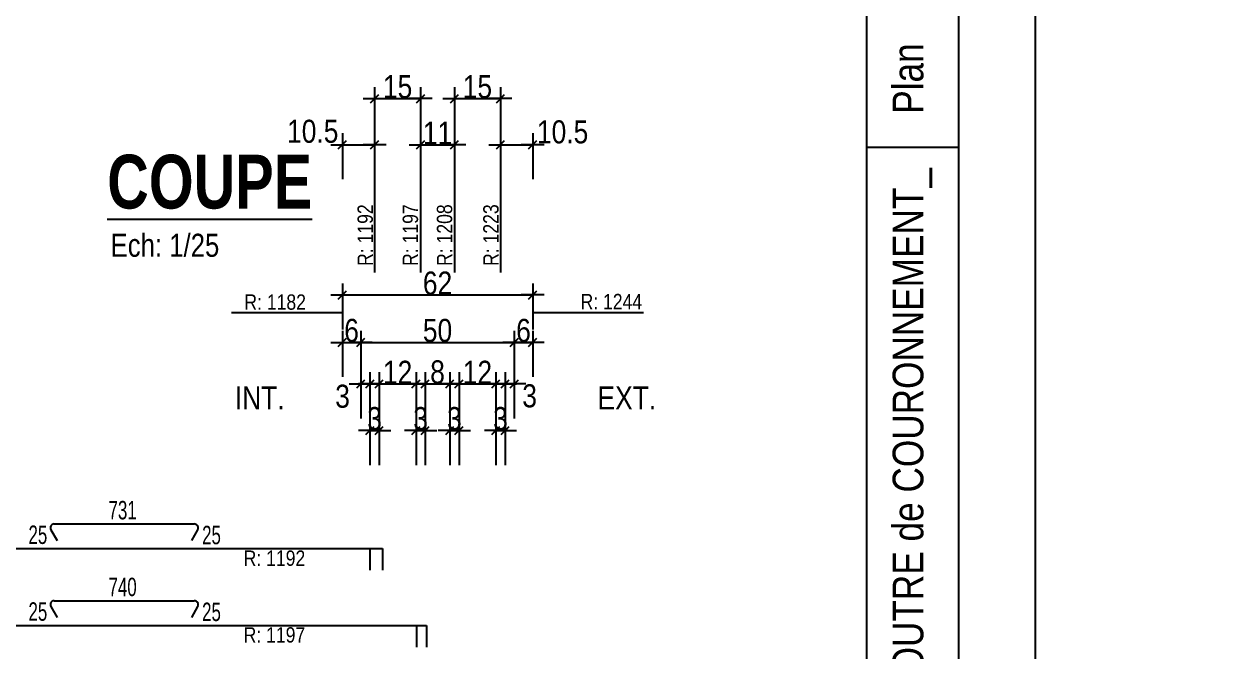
# Model space of a CAD drawing. Header units: centimetres. Extents: x 20328 to 51171, y -21855 to -16644.
# Drawn here: x 31165 to 31953, y -17772 to -17364 of the extents above; entities that cross this region are included whole.
import ezdxf
from ezdxf.enums import TextEntityAlignment as Align

# ---------------------------------------------------------------- set-up
doc = ezdxf.new("R2010")
doc.units = ezdxf.units.CM
doc.header["$LTSCALE"] = 25.4
doc.header["$PDMODE"] = 1
doc.header["$PDSIZE"] = -2
doc.linetypes.add('CACHEX2', pattern=[19.05, 12.7, -6.35])
for name, color, linetype in [('01_cote_gen', 4, 'Continuous'), ('01_fenetres', 171, 'Continuous'), ('01_linteaux', 2, 'Continuous'), ('01_murs_sup', 2, 'CACHEX2'), ('01_texte', 230, 'Continuous'), ('AA_COTES', 2, 'Continuous')]:
    doc.layers.add(name, color=color, linetype=linetype)
doc.styles.add('impact', font='impact.ttf')
doc.styles.add('MATTE_TXT', font='arial.ttf')
doc.styles.add('STYLE2', font='ARIALN.TTF')
doc.dimstyles.new('JB25', dxfattribs={"dimscale": 0.1, "dimtxt": 150, "dimasz": 15, "dimexe": 0.1, "dimexo": 0.1, "dimgap": 0.09, "dimtad": 1, "dimdec": 1, "dimlfac": 0.5, "dimdsep": 46, "dimtxsty": 'STYLE2', "dimblk1": 'BOND_G', "dimblk2": 'BOND_D', "dimsah": 1, "dimcen": 1.5, "dimdle": 0.01, "dimse1": 1, "dimse2": 1, "dimclrd": 4, "dimclre": 2, "dimclrt": 6, "dimazin": 2, "dimtfac": 2.333333, "dimtdec": 1, "dimtix": 1, "dimtmove": 2, "dimatfit": 3, "dimldrblk": 'BOND_G', "dimfxl": 1, "dimtolj": 1, "dimtzin": 0, "dimarcsym": 0})

# ---------------------------------------------------------------- blocks, each defined once
blk = doc.blocks.new('BOND_G')
at = {"layer": 'AA_COTES', "color": 0}
for p, q in [((0, -5), (0, 15)), ((5, 0), (-5, 0)), ((1.77, 1.77), (-1.77, -1.77))]:
    blk.add_line(p, q, dxfattribs=at)
blk = doc.blocks.new('BOND_D')
at = {"layer": 'AA_COTES', "color": 0}
for p, q in [((5, 0), (-5, 0)), ((-1.77, -1.77), (1.77, 1.77)), ((0, 5), (0, -15))]:
    blk.add_line(p, q, dxfattribs=at)
blk = doc.blocks.new('*D66')
at = {"layer": '01_cote_gen', "color": 4, "lineweight": -2, "ltscale": 3, "transparency": 16777216}
blk.add_line((31373.58, -17540.49), (31494.58, -17540.49), dxfattribs=at)
at = {"layer": 'Defpoints', "color": 0, "ltscale": 3, "transparency": 16777216}
for p in [(31496.08, -17540.49), (31372.08, -17552.91), (31496.08, -17552.91)]:
    blk.add_point(p, dxfattribs=at)
at = {"layer": '01_cote_gen', "color": 4, "lineweight": -2, "ltscale": 3, "transparency": 16777216, "xscale": 1.5, "yscale": 1.5, "zscale": 1.5, "rotation": 180}
blk.add_blockref('BOND_G', (31372.08, -17540.49), dxfattribs=at)
at = {"layer": '01_cote_gen', "color": 4, "lineweight": -2, "ltscale": 3, "transparency": 16777216, "xscale": 1.5, "yscale": 1.5, "zscale": 1.5}
blk.add_blockref('BOND_D', (31496.08, -17540.49), dxfattribs=at)
at = {"layer": '01_cote_gen', "color": 6, "ltscale": 3, "transparency": 16777216, "insert": (31434.08, -17532.83), "char_height": 15, "attachment_point": 5, "style": 'STYLE2'}
blk.add_mtext('\\A1;62', dxfattribs=at)
blk = doc.blocks.new('*D67')
at = {"layer": '01_cote_gen', "color": 4, "lineweight": -2, "ltscale": 3, "transparency": 16777216}
blk.add_line((31385.58, -17571.32), (31482.58, -17571.32), dxfattribs=at)
at = {"layer": 'Defpoints', "color": 0, "ltscale": 3, "transparency": 16777216}
for p in [(31484.08, -17571.32), (31384.08, -17619.2), (31484.08, -17619.2)]:
    blk.add_point(p, dxfattribs=at)
at = {"layer": '01_cote_gen', "color": 4, "lineweight": -2, "ltscale": 3, "transparency": 16777216, "xscale": 1.5, "yscale": 1.5, "zscale": 1.5, "rotation": 180}
blk.add_blockref('BOND_G', (31384.08, -17571.32), dxfattribs=at)
at = {"layer": '01_cote_gen', "color": 4, "lineweight": -2, "ltscale": 3, "transparency": 16777216, "xscale": 1.5, "yscale": 1.5, "zscale": 1.5}
blk.add_blockref('BOND_D', (31484.08, -17571.32), dxfattribs=at)
at = {"layer": '01_cote_gen', "color": 6, "ltscale": 3, "transparency": 16777216, "insert": (31434.08, -17563.66), "char_height": 15, "attachment_point": 5, "style": 'STYLE2'}
blk.add_mtext('\\A1;50', dxfattribs=at)
blk = doc.blocks.new('*D68')
at = {"layer": '01_cote_gen', "color": 4, "lineweight": -2, "ltscale": 3, "transparency": 16777216}
blk.add_line((31385.58, -17598.33), (31388.58, -17598.33), dxfattribs=at)
at = {"layer": 'Defpoints', "color": 0, "ltscale": 3, "transparency": 16777216}
for p in [(31390.08, -17598.33), (31390.08, -17625.86), (31384.08, -17640.96)]:
    blk.add_point(p, dxfattribs=at)
at = {"layer": '01_cote_gen', "color": 4, "lineweight": -2, "ltscale": 3, "transparency": 16777216, "xscale": 1.5, "yscale": 1.5, "zscale": 1.5, "rotation": 180}
blk.add_blockref('BOND_G', (31384.08, -17598.33), dxfattribs=at)
at = {"layer": '01_cote_gen', "color": 4, "lineweight": -2, "ltscale": 3, "transparency": 16777216, "xscale": 1.5, "yscale": 1.5, "zscale": 1.5}
blk.add_blockref('BOND_D', (31390.08, -17598.33), dxfattribs=at)
at = {"layer": '01_cote_gen', "color": 6, "ltscale": 3, "transparency": 16777216, "insert": (31372.21, -17606.47), "char_height": 15, "attachment_point": 5, "style": 'STYLE2'}
blk.add_mtext('\\A1;3', dxfattribs=at)
blk = doc.blocks.new('*D69')
at = {"layer": '01_cote_gen', "color": 4, "lineweight": -2, "ltscale": 3, "transparency": 16777216}
for p, q in [((31388.58, -17628.7), (31387.08, -17628.7)), ((31396.08, -17628.7), (31390.08, -17628.7)), ((31397.58, -17628.7), (31399.08, -17628.7))]:
    blk.add_line(p, q, dxfattribs=at)
at = {"layer": 'Defpoints', "color": 0, "ltscale": 3, "transparency": 16777216}
for p in [(31390.08, -17625.86), (31396.08, -17625.86), (31390.08, -17628.7)]:
    blk.add_point(p, dxfattribs=at)
at = {"layer": '01_cote_gen', "color": 4, "lineweight": -2, "ltscale": 3, "transparency": 16777216, "xscale": 1.5, "yscale": 1.5, "zscale": 1.5}
blk.add_blockref('BOND_D', (31390.08, -17628.7), dxfattribs=at)
at = {"layer": '01_cote_gen', "color": 4, "lineweight": -2, "ltscale": 3, "transparency": 16777216, "xscale": 1.5, "yscale": 1.5, "zscale": 1.5, "rotation": 180}
blk.add_blockref('BOND_G', (31396.08, -17628.7), dxfattribs=at)
at = {"layer": '01_cote_gen', "color": 6, "ltscale": 3, "transparency": 16777216, "insert": (31393.08, -17621.03), "char_height": 15, "attachment_point": 5, "style": 'STYLE2'}
blk.add_mtext('\\A1;3', dxfattribs=at)
blk = doc.blocks.new('*D70')
at = {"layer": '01_cote_gen', "color": 4, "lineweight": -2, "ltscale": 3, "transparency": 16777216}
blk.add_line((31397.58, -17598.33), (31418.58, -17598.33), dxfattribs=at)
at = {"layer": 'Defpoints', "color": 0, "ltscale": 3, "transparency": 16777216}
for p in [(31420.08, -17598.33), (31396.08, -17625.86), (31420.08, -17625.86)]:
    blk.add_point(p, dxfattribs=at)
at = {"layer": '01_cote_gen', "color": 4, "lineweight": -2, "ltscale": 3, "transparency": 16777216, "xscale": 1.5, "yscale": 1.5, "zscale": 1.5, "rotation": 180}
blk.add_blockref('BOND_G', (31396.08, -17598.33), dxfattribs=at)
at = {"layer": '01_cote_gen', "color": 4, "lineweight": -2, "ltscale": 3, "transparency": 16777216, "xscale": 1.5, "yscale": 1.5, "zscale": 1.5}
blk.add_blockref('BOND_D', (31420.08, -17598.33), dxfattribs=at)
at = {"layer": '01_cote_gen', "color": 6, "ltscale": 3, "transparency": 16777216, "insert": (31408.08, -17590.79), "char_height": 15, "attachment_point": 5, "style": 'STYLE2'}
blk.add_mtext('\\A1;12', dxfattribs=at)
blk = doc.blocks.new('*D71')
at = {"layer": '01_cote_gen', "color": 4, "lineweight": -2, "ltscale": 3, "transparency": 16777216}
for p, q in [((31418.58, -17628.7), (31417.08, -17628.7)), ((31426.08, -17628.7), (31420.08, -17628.7)), ((31427.58, -17628.7), (31429.08, -17628.7))]:
    blk.add_line(p, q, dxfattribs=at)
at = {"layer": 'Defpoints', "color": 0, "ltscale": 3, "transparency": 16777216}
for p in [(31420.08, -17625.86), (31426.08, -17625.86), (31420.08, -17628.7)]:
    blk.add_point(p, dxfattribs=at)
at = {"layer": '01_cote_gen', "color": 4, "lineweight": -2, "ltscale": 3, "transparency": 16777216, "xscale": 1.5, "yscale": 1.5, "zscale": 1.5}
blk.add_blockref('BOND_D', (31420.08, -17628.7), dxfattribs=at)
at = {"layer": '01_cote_gen', "color": 4, "lineweight": -2, "ltscale": 3, "transparency": 16777216, "xscale": 1.5, "yscale": 1.5, "zscale": 1.5, "rotation": 180}
blk.add_blockref('BOND_G', (31426.08, -17628.7), dxfattribs=at)
at = {"layer": '01_cote_gen', "color": 6, "ltscale": 3, "transparency": 16777216, "insert": (31423.08, -17621.03), "char_height": 15, "attachment_point": 5, "style": 'STYLE2'}
blk.add_mtext('\\A1;3', dxfattribs=at)
blk = doc.blocks.new('*D72')
at = {"layer": '01_cote_gen', "color": 4, "lineweight": -2, "ltscale": 3, "transparency": 16777216}
for p, q in [((31440.58, -17628.7), (31439.08, -17628.7)), ((31448.08, -17628.7), (31442.08, -17628.7)), ((31449.58, -17628.7), (31451.08, -17628.7))]:
    blk.add_line(p, q, dxfattribs=at)
at = {"layer": 'Defpoints', "color": 0, "ltscale": 3, "transparency": 16777216}
for p in [(31442.08, -17625.86), (31448.08, -17625.86), (31442.08, -17628.7)]:
    blk.add_point(p, dxfattribs=at)
at = {"layer": '01_cote_gen', "color": 4, "lineweight": -2, "ltscale": 3, "transparency": 16777216, "xscale": 1.5, "yscale": 1.5, "zscale": 1.5}
blk.add_blockref('BOND_D', (31442.08, -17628.7), dxfattribs=at)
at = {"layer": '01_cote_gen', "color": 4, "lineweight": -2, "ltscale": 3, "transparency": 16777216, "xscale": 1.5, "yscale": 1.5, "zscale": 1.5, "rotation": 180}
blk.add_blockref('BOND_G', (31448.08, -17628.7), dxfattribs=at)
at = {"layer": '01_cote_gen', "color": 6, "ltscale": 3, "transparency": 16777216, "insert": (31445.08, -17621.03), "char_height": 15, "attachment_point": 5, "style": 'STYLE2'}
blk.add_mtext('\\A1;3', dxfattribs=at)
blk = doc.blocks.new('*D73')
at = {"layer": '01_cote_gen', "color": 4, "lineweight": -2, "ltscale": 3, "transparency": 16777216}
for p, q in [((31470.58, -17628.7), (31469.08, -17628.7)), ((31478.08, -17628.7), (31472.08, -17628.7)), ((31479.58, -17628.7), (31481.08, -17628.7))]:
    blk.add_line(p, q, dxfattribs=at)
at = {"layer": 'Defpoints', "color": 0, "ltscale": 3, "transparency": 16777216}
for p in [(31472.08, -17625.86), (31478.08, -17625.86), (31472.08, -17628.7)]:
    blk.add_point(p, dxfattribs=at)
at = {"layer": '01_cote_gen', "color": 4, "lineweight": -2, "ltscale": 3, "transparency": 16777216, "xscale": 1.5, "yscale": 1.5, "zscale": 1.5}
blk.add_blockref('BOND_D', (31472.08, -17628.7), dxfattribs=at)
at = {"layer": '01_cote_gen', "color": 4, "lineweight": -2, "ltscale": 3, "transparency": 16777216, "xscale": 1.5, "yscale": 1.5, "zscale": 1.5, "rotation": 180}
blk.add_blockref('BOND_G', (31478.08, -17628.7), dxfattribs=at)
at = {"layer": '01_cote_gen', "color": 6, "ltscale": 3, "transparency": 16777216, "insert": (31475.08, -17621.03), "char_height": 15, "attachment_point": 5, "style": 'STYLE2'}
blk.add_mtext('\\A1;3', dxfattribs=at)
blk = doc.blocks.new('*D74')
at = {"layer": '01_cote_gen', "color": 4, "lineweight": -2, "ltscale": 3, "transparency": 16777216}
blk.add_line((31427.58, -17598.33), (31440.58, -17598.33), dxfattribs=at)
at = {"layer": 'Defpoints', "color": 0, "ltscale": 3, "transparency": 16777216}
for p in [(31442.08, -17598.33), (31426.08, -17634.44), (31442.08, -17634.44)]:
    blk.add_point(p, dxfattribs=at)
at = {"layer": '01_cote_gen', "color": 4, "lineweight": -2, "ltscale": 3, "transparency": 16777216, "xscale": 1.5, "yscale": 1.5, "zscale": 1.5, "rotation": 180}
blk.add_blockref('BOND_G', (31426.08, -17598.33), dxfattribs=at)
at = {"layer": '01_cote_gen', "color": 4, "lineweight": -2, "ltscale": 3, "transparency": 16777216, "xscale": 1.5, "yscale": 1.5, "zscale": 1.5}
blk.add_blockref('BOND_D', (31442.08, -17598.33), dxfattribs=at)
at = {"layer": '01_cote_gen', "color": 6, "ltscale": 3, "transparency": 16777216, "insert": (31434.08, -17590.66), "char_height": 15, "attachment_point": 5, "style": 'STYLE2'}
blk.add_mtext('\\A1;8', dxfattribs=at)
blk = doc.blocks.new('*D75')
at = {"layer": '01_cote_gen', "color": 4, "lineweight": -2, "ltscale": 3, "transparency": 16777216}
blk.add_line((31449.58, -17598.33), (31470.58, -17598.33), dxfattribs=at)
at = {"layer": 'Defpoints', "color": 0, "ltscale": 3, "transparency": 16777216}
for p in [(31472.08, -17598.33), (31448.08, -17633.61), (31472.08, -17633.61)]:
    blk.add_point(p, dxfattribs=at)
at = {"layer": '01_cote_gen', "color": 4, "lineweight": -2, "ltscale": 3, "transparency": 16777216, "xscale": 1.5, "yscale": 1.5, "zscale": 1.5, "rotation": 180}
blk.add_blockref('BOND_G', (31448.08, -17598.33), dxfattribs=at)
at = {"layer": '01_cote_gen', "color": 4, "lineweight": -2, "ltscale": 3, "transparency": 16777216, "xscale": 1.5, "yscale": 1.5, "zscale": 1.5}
blk.add_blockref('BOND_D', (31472.08, -17598.33), dxfattribs=at)
at = {"layer": '01_cote_gen', "color": 6, "ltscale": 3, "transparency": 16777216, "insert": (31460.08, -17590.79), "char_height": 15, "attachment_point": 5, "style": 'STYLE2'}
blk.add_mtext('\\A1;12', dxfattribs=at)
blk = doc.blocks.new('*D76')
at = {"layer": '01_cote_gen', "color": 4, "lineweight": -2, "ltscale": 3, "transparency": 16777216}
blk.add_line((31479.58, -17598.33), (31482.58, -17598.33), dxfattribs=at)
at = {"layer": 'Defpoints', "color": 0, "ltscale": 3, "transparency": 16777216}
for p in [(31484.08, -17593.82), (31484.08, -17598.33), (31478.08, -17636.2)]:
    blk.add_point(p, dxfattribs=at)
at = {"layer": '01_cote_gen', "color": 4, "lineweight": -2, "ltscale": 3, "transparency": 16777216, "xscale": 1.5, "yscale": 1.5, "zscale": 1.5, "rotation": 180}
blk.add_blockref('BOND_G', (31478.08, -17598.33), dxfattribs=at)
at = {"layer": '01_cote_gen', "color": 4, "lineweight": -2, "ltscale": 3, "transparency": 16777216, "xscale": 1.5, "yscale": 1.5, "zscale": 1.5}
blk.add_blockref('BOND_D', (31484.08, -17598.33), dxfattribs=at)
at = {"layer": '01_cote_gen', "color": 6, "ltscale": 3, "transparency": 16777216, "insert": (31494.06, -17606.22), "char_height": 15, "attachment_point": 5, "style": 'STYLE2'}
blk.add_mtext('\\A1;3', dxfattribs=at)
blk = doc.blocks.new('*D77')
at = {"layer": '01_cote_gen', "color": 4, "lineweight": -2, "ltscale": 3, "transparency": 16777216}
blk.add_line((31485.58, -17571.32), (31494.58, -17571.32), dxfattribs=at)
at = {"layer": 'Defpoints', "color": 0, "ltscale": 3, "transparency": 16777216}
for p in [(31496.08, -17562.99), (31496.08, -17571.32), (31484.08, -17578.82)]:
    blk.add_point(p, dxfattribs=at)
at = {"layer": '01_cote_gen', "color": 4, "lineweight": -2, "ltscale": 3, "transparency": 16777216, "xscale": 1.5, "yscale": 1.5, "zscale": 1.5, "rotation": 180}
blk.add_blockref('BOND_G', (31484.08, -17571.32), dxfattribs=at)
at = {"layer": '01_cote_gen', "color": 4, "lineweight": -2, "ltscale": 3, "transparency": 16777216, "xscale": 1.5, "yscale": 1.5, "zscale": 1.5}
blk.add_blockref('BOND_D', (31496.08, -17571.32), dxfattribs=at)
at = {"layer": '01_cote_gen', "color": 6, "ltscale": 3, "transparency": 16777216, "insert": (31490.08, -17563.66), "char_height": 15, "attachment_point": 5, "style": 'STYLE2'}
blk.add_mtext('\\A1;6', dxfattribs=at)
blk = doc.blocks.new('*D78')
at = {"layer": '01_cote_gen', "color": 4, "lineweight": -2, "ltscale": 3, "transparency": 16777216}
blk.add_line((31373.58, -17571.32), (31382.58, -17571.32), dxfattribs=at)
at = {"layer": 'Defpoints', "color": 0, "ltscale": 3, "transparency": 16777216}
for p in [(31372.08, -17562.99), (31384.08, -17571.32), (31384.08, -17578.82)]:
    blk.add_point(p, dxfattribs=at)
at = {"layer": '01_cote_gen', "color": 4, "lineweight": -2, "ltscale": 3, "transparency": 16777216, "xscale": 1.5, "yscale": 1.5, "zscale": 1.5, "rotation": 180}
blk.add_blockref('BOND_G', (31372.08, -17571.32), dxfattribs=at)
at = {"layer": '01_cote_gen', "color": 4, "lineweight": -2, "ltscale": 3, "transparency": 16777216, "xscale": 1.5, "yscale": 1.5, "zscale": 1.5}
blk.add_blockref('BOND_D', (31384.08, -17571.32), dxfattribs=at)
at = {"layer": '01_cote_gen', "color": 6, "ltscale": 3, "transparency": 16777216, "insert": (31378.08, -17563.66), "char_height": 15, "attachment_point": 5, "style": 'STYLE2'}
blk.add_mtext('\\A1;6', dxfattribs=at)
blk = doc.blocks.new('*D82')
at = {"layer": '01_cote_gen', "color": 4, "lineweight": -2, "ltscale": 3, "transparency": 16777216}
blk.add_line((31373.58, -17442.65), (31391.58, -17442.65), dxfattribs=at)
at = {"layer": 'Defpoints', "color": 0, "ltscale": 3, "transparency": 16777216}
for p in [(31393.08, -17442.65), (31393.08, -17463.17), (31372.08, -17532.99)]:
    blk.add_point(p, dxfattribs=at)
at = {"layer": '01_cote_gen', "color": 4, "lineweight": -2, "ltscale": 3, "transparency": 16777216, "xscale": 1.5, "yscale": 1.5, "zscale": 1.5, "rotation": 180}
blk.add_blockref('BOND_G', (31372.08, -17442.65), dxfattribs=at)
at = {"layer": '01_cote_gen', "color": 4, "lineweight": -2, "ltscale": 3, "transparency": 16777216, "xscale": 1.5, "yscale": 1.5, "zscale": 1.5}
blk.add_blockref('BOND_D', (31393.08, -17442.65), dxfattribs=at)
at = {"layer": '01_cote_gen', "color": 6, "ltscale": 3, "transparency": 16777216, "insert": (31352.8, -17434.01), "char_height": 15, "attachment_point": 5, "style": 'STYLE2'}
blk.add_mtext('\\A1;10.5', dxfattribs=at)
blk = doc.blocks.new('*D79')
at = {"layer": '01_cote_gen', "color": 4, "lineweight": -2, "ltscale": 3, "transparency": 16777216}
blk.add_line((31394.58, -17412.65), (31421.58, -17412.65), dxfattribs=at)
at = {"layer": 'Defpoints', "color": 0, "ltscale": 3, "transparency": 16777216}
for p in [(31423.08, -17412.65), (31393.08, -17472.68), (31423.08, -17472.68)]:
    blk.add_point(p, dxfattribs=at)
at = {"layer": '01_cote_gen', "color": 4, "lineweight": -2, "ltscale": 3, "transparency": 16777216, "xscale": 1.5, "yscale": 1.5, "zscale": 1.5, "rotation": 180}
blk.add_blockref('BOND_G', (31393.08, -17412.65), dxfattribs=at)
at = {"layer": '01_cote_gen', "color": 4, "lineweight": -2, "ltscale": 3, "transparency": 16777216, "xscale": 1.5, "yscale": 1.5, "zscale": 1.5}
blk.add_blockref('BOND_D', (31423.08, -17412.65), dxfattribs=at)
at = {"layer": '01_cote_gen', "color": 6, "ltscale": 3, "transparency": 16777216, "insert": (31408.08, -17404.99), "char_height": 15, "attachment_point": 5, "style": 'STYLE2'}
blk.add_mtext('\\A1;15', dxfattribs=at)
blk = doc.blocks.new('*D83')
at = {"layer": '01_cote_gen', "color": 4, "lineweight": -2, "ltscale": 3, "transparency": 16777216}
blk.add_line((31424.58, -17442.65), (31443.58, -17442.65), dxfattribs=at)
at = {"layer": 'Defpoints', "color": 0, "ltscale": 3, "transparency": 16777216}
for p in [(31445.08, -17442.65), (31423.08, -17463.17), (31445.08, -17463.17)]:
    blk.add_point(p, dxfattribs=at)
at = {"layer": '01_cote_gen', "color": 4, "lineweight": -2, "ltscale": 3, "transparency": 16777216, "xscale": 1.5, "yscale": 1.5, "zscale": 1.5, "rotation": 180}
blk.add_blockref('BOND_G', (31423.08, -17442.65), dxfattribs=at)
at = {"layer": '01_cote_gen', "color": 4, "lineweight": -2, "ltscale": 3, "transparency": 16777216, "xscale": 1.5, "yscale": 1.5, "zscale": 1.5}
blk.add_blockref('BOND_D', (31445.08, -17442.65), dxfattribs=at)
at = {"layer": '01_cote_gen', "color": 6, "ltscale": 3, "transparency": 16777216, "insert": (31434.08, -17435.11), "char_height": 15, "attachment_point": 5, "style": 'STYLE2'}
blk.add_mtext('\\A1;11', dxfattribs=at)
blk = doc.blocks.new('*D80')
at = {"layer": '01_cote_gen', "color": 4, "lineweight": -2, "ltscale": 3, "transparency": 16777216}
blk.add_line((31446.58, -17412.65), (31473.58, -17412.65), dxfattribs=at)
at = {"layer": 'Defpoints', "color": 0, "ltscale": 3, "transparency": 16777216}
for p in [(31475.08, -17412.65), (31445.08, -17465.76), (31475.08, -17472.68)]:
    blk.add_point(p, dxfattribs=at)
at = {"layer": '01_cote_gen', "color": 4, "lineweight": -2, "ltscale": 3, "transparency": 16777216, "xscale": 1.5, "yscale": 1.5, "zscale": 1.5, "rotation": 180}
blk.add_blockref('BOND_G', (31445.08, -17412.65), dxfattribs=at)
at = {"layer": '01_cote_gen', "color": 4, "lineweight": -2, "ltscale": 3, "transparency": 16777216, "xscale": 1.5, "yscale": 1.5, "zscale": 1.5}
blk.add_blockref('BOND_D', (31475.08, -17412.65), dxfattribs=at)
at = {"layer": '01_cote_gen', "color": 6, "ltscale": 3, "transparency": 16777216, "insert": (31460.08, -17404.99), "char_height": 15, "attachment_point": 5, "style": 'STYLE2'}
blk.add_mtext('\\A1;15', dxfattribs=at)
blk = doc.blocks.new('*D81')
at = {"layer": '01_cote_gen', "color": 4, "lineweight": -2, "ltscale": 3, "transparency": 16777216}
blk.add_line((31476.58, -17442.65), (31494.58, -17442.65), dxfattribs=at)
at = {"layer": 'Defpoints', "color": 0, "ltscale": 3, "transparency": 16777216}
for p in [(31475.08, -17425.64), (31496.08, -17442.65), (31496.08, -17532.99)]:
    blk.add_point(p, dxfattribs=at)
at = {"layer": '01_cote_gen', "color": 4, "lineweight": -2, "ltscale": 3, "transparency": 16777216, "xscale": 1.5, "yscale": 1.5, "zscale": 1.5, "rotation": 180}
blk.add_blockref('BOND_G', (31475.08, -17442.65), dxfattribs=at)
at = {"layer": '01_cote_gen', "color": 4, "lineweight": -2, "ltscale": 3, "transparency": 16777216, "xscale": 1.5, "yscale": 1.5, "zscale": 1.5}
blk.add_blockref('BOND_D', (31496.08, -17442.65), dxfattribs=at)
at = {"layer": '01_cote_gen', "color": 6, "ltscale": 3, "transparency": 16777216, "insert": (31515.56, -17434.4), "char_height": 15, "attachment_point": 5, "style": 'STYLE2'}
blk.add_mtext('\\A1;10.5', dxfattribs=at)

msp = doc.modelspace()

# ---------------------------------------------------------------- hatches: boundary and pattern name
at = {"layer": '01_murs_sup', "ltscale": 3}
h = msp.add_hatch(dxfattribs=at)
h.set_pattern_fill('DASH', color=256, scale=5, angle=90.48278)
h.set_pattern_definition([(90.48278, (14459.826, 23248.998), (-16.008199, 15.740674), [15.875, -15.875])])
h.paths.add_polyline_path([(30311.98, -17572.43, 0.002531), (30287.41, -17571.6), (30266.28, -17593.09, -0.002575), (30291.04, -17593.72)])
h.paths.add_polyline_path([(30340.27, -17543.65, -0.006516), (30404.2, -17547.68, -0.046273), (30411.44, -17538.8), (30386.54, -17514.32, 0.004068), (30346.11, -17511.91), (30287.41, -17571.6, -0.002531), (30311.98, -17572.43)])
h.paths.add_polyline_path([(30346.11, -17511.91, 0.002955), (30316.71, -17510.57), (30257.36, -17570.93, -0.003096), (30287.41, -17571.6)])
h.paths.add_polyline_path([(30461.72, -17520.57, 0.007576), (30386.54, -17514.32), (30411.44, -17538.8, -0.226746)])
h.paths.add_polyline_path([(30482.57, -17554.9), (30499.12, -17538.07, 0.414214), (30411.44, -17538.8), (30421.89, -17549.09, -0.006201)])
h.paths.add_polyline_path([(30524.91, -17527.61, 0.001402), (30511.06, -17525.92), (30499.12, -17538.07, -0.099823), (30512.85, -17558.37, -0.000832), (30520.97, -17559.36)])
h.paths.add_polyline_path([(27972.26, -18516.25), (27993.08, -18536.73), (28007.9, -18521.65), (27987.08, -18501.17)], flags=9)
h.paths.add_polyline_path([(28954.99, -17942.06), (28975.82, -17962.53), (28990.64, -17947.46), (28969.82, -17926.98)], flags=9)
h.paths.add_polyline_path([(29518.41, -20956.75), (29597.44, -21034.47), (29629.66, -21001.7), (29550.63, -20923.99)], flags=9)
h.paths.add_polyline_path([(27580.21, -17779.35), (27623.76, -17822.17), (27678.55, -17766.45), (27635, -17723.63)], flags=9)
h.paths.add_polyline_path([(27789.22, -17567.54), (27831.95, -17609.55), (27884.54, -17556.08), (27841.81, -17514.06)], flags=9)
h.paths.add_polyline_path([(28644.33, -16697.37), (28685.61, -16737.96), (28738.19, -16684.48), (28696.91, -16643.89)], flags=9)
h.paths.add_polyline_path([(29630.47, -17879.95), (29712.51, -17897.48), (29734.46, -17794.8), (29652.41, -17777.26)], flags=9)
h.paths.add_polyline_path([(31595.94, -18192.72), (31677.99, -18210.25), (31699.93, -18107.57), (31617.88, -18090.04)], flags=9)
h.paths.add_polyline_path([(31279.48, -17991.92), (31337.27, -18048.74), (31410.89, -17973.87), (31353.1, -17917.05)], flags=9)
h.paths.add_polyline_path([(31834.83, -18589.34), (31910.47, -18663.71), (31951.83, -18621.64), (31876.2, -18547.27)], flags=9)
h.paths.add_polyline_path([(32487.17, -18530.13), (32643.46, -18683.8), (32675.7, -18651.01), (32519.41, -18497.34)], flags=9)
h.paths.add_polyline_path([(31810.93, -18429.95), (32052.06, -18667.05), (32084.13, -18634.44), (31843, -18397.34)], flags=9)
h.paths.add_polyline_path([(32212.7, -18892.34), (32368.99, -19046.02), (32401.23, -19013.23), (32244.94, -18859.56)], flags=9)
h.paths.add_polyline_path([(31777.24, -18464.16), (31933.53, -18617.83), (31965.77, -18585.05), (31809.48, -18431.37)], flags=9)
h.paths.add_polyline_path([(32270.29, -19017.52), (32345.93, -19091.89), (32387.29, -19049.83), (32311.66, -18975.46)], flags=9)
h.paths.add_polyline_path([(32246.4, -18858.14), (32487.52, -19095.23), (32519.59, -19062.62), (32278.46, -18825.53)], flags=9)
h.paths.add_polyline_path([(28192.6, -18655.44), (28280, -18741.38), (28309.65, -18711.22), (28222.25, -18625.28)], flags=9)
h.paths.add_polyline_path([(28111.55, -18681.74), (28248.69, -18816.59), (28280.91, -18783.82), (28143.77, -18648.97)], flags=9)
h.paths.add_polyline_path([(28501.76, -18928.34), (28636.4, -18927.14), (28635.97, -18879.71), (28501.34, -18880.92)], flags=9)
h.paths.add_polyline_path([(27502.65, -19897.39), (27497.45, -20031.94), (27544.84, -20033.76), (27550.04, -19899.22)], flags=9)
h.paths.add_polyline_path([(28420.71, -21271), (28555.03, -21280.28), (28558.3, -21232.97), (28423.97, -21223.69)], flags=9)
h.paths.add_polyline_path([(29574.93, -19249.71), (29675.55, -19147.38), (29642.76, -19115.14), (29542.14, -19217.47)], flags=9)
h.paths.add_polyline_path([(29557.49, -19198.56), (29635.21, -19119.53), (29602.44, -19087.31), (29524.73, -19166.35)], flags=9)
h.paths.add_polyline_path([(27639.42, -19180.97), (27741.74, -19281.58), (27773.96, -19248.81), (27671.64, -19148.2)], flags=9)
h.paths.add_polyline_path([(27690.54, -19163.55), (27769.58, -19241.26), (27801.8, -19208.5), (27722.76, -19130.78)], flags=9)
h.paths.add_polyline_path([(30303.64, -18550.86), (30416.32, -18661.65), (30445.97, -18631.49), (30333.29, -18520.7)], flags=9)
h.paths.add_polyline_path([(30339.94, -18482.15), (30477.09, -18617.01), (30509.33, -18584.22), (30372.18, -18449.36)], flags=9)
h.paths.add_polyline_path([(30407.51, -18445.23), (30514.82, -18550.75), (30544.48, -18520.59), (30437.16, -18415.07)], flags=9)
h.paths.add_polyline_path([(30796.52, -18154.79), (30785.92, -18318.91), (30831.78, -18321.87), (30842.38, -18157.75)], flags=9)
h.paths.add_polyline_path([(31214.96, -18262.32), (31148.21, -18412.62), (31190.21, -18431.27), (31256.96, -18280.97)], flags=9)
h.paths.add_polyline_path([(30791.27, -19409.37), (30810.66, -19428.43), (30825.48, -19413.35), (30806.1, -19394.29)], flags=9)
h.paths.add_polyline_path([(30716.35, -19496.98), (30737.17, -19517.45), (30751.99, -19502.37), (30731.17, -19481.9)], flags=9)
h.paths.add_polyline_path([(30679.82, -19609.72), (30701.12, -19630.66), (30715.94, -19615.59), (30694.64, -19594.64)], flags=9)
h.paths.add_polyline_path([(30780.27, -19698.68), (30801.57, -19719.62), (30816.4, -19704.55), (30795.1, -19683.6)], flags=9)
h.paths.add_polyline_path([(30848.75, -19768.82), (30869.57, -19789.29), (30884.4, -19774.21), (30863.57, -19753.74)], flags=9)
h.paths.add_polyline_path([(30920.05, -19838.93), (30941.35, -19859.87), (30956.18, -19844.79), (30934.88, -19823.85)], flags=9)
h.paths.add_polyline_path([(31277.62, -19790.41), (31294.61, -19807.12), (31309.44, -19792.05), (31292.44, -19775.34)], flags=9)
h.paths.add_polyline_path([(31201.18, -19866.72), (31222.48, -19887.67), (31237.31, -19872.59), (31216.01, -19851.64)], flags=9)
h.paths.add_polyline_path([(31113.38, -19936.05), (31134.68, -19957), (31149.5, -19941.92), (31128.2, -19920.98)], flags=9)
h.paths.add_polyline_path([(31008.34, -19910.31), (31030.12, -19931.73), (31044.94, -19916.65), (31023.16, -19895.23)], flags=9)
h.paths.add_polyline_path([(31289.39, -19415.95), (31307.98, -19397.04), (31292.9, -19382.21), (31274.31, -19401.12)], flags=9)
h.paths.add_polyline_path([(31344.42, -19470.53), (31363.48, -19451.14), (31348.4, -19436.32), (31329.34, -19455.7)], flags=9)
h.paths.add_polyline_path([(31431.25, -19555.92), (31450.32, -19536.54), (31435.24, -19521.71), (31416.18, -19541.1)], flags=9)
h.paths.add_polyline_path([(31399.62, -19651.68), (31418.22, -19632.77), (31403.14, -19617.95), (31384.55, -19636.86)], flags=9)
h.paths.add_polyline_path([(31232.63, -19360.61), (31251.69, -19341.23), (31236.62, -19326.4), (31217.55, -19345.79)], flags=9)
h.paths.add_polyline_path([(31160.65, -19290.3), (31180.18, -19270.44), (31165.1, -19255.61), (31145.57, -19275.47)], flags=9)
h.paths.add_polyline_path([(31059.42, -19239.86), (31078.49, -19220.47), (31063.41, -19205.65), (31044.35, -19225.03)], flags=9)
h.paths.add_polyline_path([(30949.67, -19273.79), (30969.05, -19292.85), (30983.88, -19277.77), (30964.49, -19258.71)], flags=9)
h.paths.add_polyline_path([(30886.52, -19338.01), (30901.59, -19352.84), (30916.42, -19337.76), (30901.34, -19322.94)], flags=9)
h.paths.add_polyline_path([(31234.19, -20656.74), (31346.87, -20767.53), (31376.52, -20737.38), (31263.84, -20626.58)], flags=9)
h.paths.add_polyline_path([(31270.51, -20588.02), (31407.65, -20722.87), (31439.87, -20690.11), (31302.72, -20555.25)], flags=9)
h.paths.add_polyline_path([(31338.05, -20551.11), (31445.37, -20656.63), (31475.02, -20626.47), (31367.71, -20520.95)], flags=9)
h.paths.add_polyline_path([(27823.8, -18328.37), (27917.25, -18420.26), (27971.88, -18364.7), (27878.43, -18272.81)], flags=9)
h.paths.add_polyline_path([(28102.6, -18201.38), (28195.74, -18292.96), (28250.34, -18237.44), (28157.2, -18145.85)], flags=9)
edge = h.paths.add_edge_path()
edge.add_line((30555.39, -17563.89), (30559.78, -17532.19))
edge.add_arc((30217.94, -19998.06), 2489.45, 82.10751, 82.917)
edge.add_line((30524.91, -17527.61), (30520.97, -17559.36))
edge.add_arc((30217.94, -19998.06), 2457.45, 82.10751, 82.917, ccw=False)
h = msp.add_hatch(dxfattribs=at)
h.set_pattern_fill('DASH', color=256, scale=2.5, angle=107.04802)
h.set_pattern_definition([(107.048023, (16808.495, 37.6584), (-9.915783, 5.2616595), [7.9375, -7.9375])])
h.paths.add_polyline_path([(30224.84, -17266.14, 0.002531), (30212.95, -17269.25), (30205.89, -17282.56, -0.002575), (30217.85, -17279.33)])
h.paths.add_polyline_path([(30234.3, -17248.32, -0.006516), (30265.51, -17241.13, -0.046273), (30267.72, -17235.85), (30252.29, -17227.67, 0.004068), (30232.57, -17232.27), (30212.95, -17269.25, -0.002531), (30224.84, -17266.14)])
h.paths.add_polyline_path([(30232.57, -17232.27, 0.002955), (30218.29, -17235.82), (30198.45, -17273.21, -0.003096), (30212.95, -17269.25)])
h.paths.add_polyline_path([(30289.21, -17219.94, 0.007576), (30252.29, -17227.67), (30267.72, -17235.85, -0.226746)])
h.paths.add_polyline_path([(30304.1, -17233.42), (30309.63, -17223, 0.414214), (30267.72, -17235.85), (30274.19, -17239.29, -0.006201)])
h.paths.add_polyline_path([(30320.5, -17214.31, 0.001402), (30313.62, -17215.48), (30309.63, -17223, -0.099823), (30319.11, -17230.77, -0.000832), (30323.14, -17230.09)])
h.paths.add_polyline_path([(30415.57, -17218.23, -0.015336), (30416.41, -17216.53, -0.259481), (30441.71, -17200.13, 0.024525), (30320.5, -17214.31), (30323.14, -17230.09, -0.018968)])
h.paths.add_polyline_path([(30452.05, -17215.5), (30458.33, -17203.67, 0.414214), (30416.41, -17216.53), (30419.05, -17217.93, -0.006733)])
h.paths.add_polyline_path([(30546.26, -17213.47), (30552.78, -17197.6, 0.018479), (30460.81, -17198.99), (30458.33, -17203.67, -0.131143), (30470.04, -17214.56, -0.015513)])
h.paths.add_polyline_path([(30595.48, -17199.27, 0.008584), (30552.78, -17197.6), (30549.11, -17206.53), (30562.93, -17213.87, -0.000892), (30567.31, -17214.01, -0.275915)])
h.paths.add_polyline_path([(30718.42, -17228.53, -0.275915), (30748.19, -17217.37, 0.028052), (30609.7, -17200.15), (30608.27, -17202.83, -0.162718), (30621.82, -17217.08, -0.0198)])
h.paths.add_polyline_path([(30866.58, -17261.57, -0.275915), (30897.5, -17254.17, 0.028935), (30757.87, -17219.17), (30757.18, -17220.49, -0.194612), (30772.13, -17238.29, -0.0198)])
h.paths.add_polyline_path([(29238.08, -18052), (29250.98, -18058.85), (29255.93, -18049.51), (29243.04, -18042.66)], flags=9)
h.paths.add_polyline_path([(29627.2, -17636.73), (29640.1, -17643.57), (29645.06, -17634.24), (29632.16, -17627.39)], flags=9)
h.paths.add_polyline_path([(30326.97, -19001.2), (30375.93, -19027.18), (30386.7, -19006.88), (30337.74, -18980.9)], flags=9)
h.paths.add_polyline_path([(28945.15, -17754.73), (28972.12, -17769.05), (28990.44, -17734.53), (28963.46, -17720.22)], flags=9)
h.paths.add_polyline_path([(29015.12, -17623.43), (29041.59, -17637.47), (29059.17, -17604.35), (29032.7, -17590.3)], flags=9)
h.paths.add_polyline_path([(29300.88, -17084.5), (29326.45, -17098.07), (29344.03, -17064.94), (29318.46, -17051.38)], flags=9)
h.paths.add_polyline_path([(29942.07, -17510.67), (29983.89, -17507.38), (29979.77, -17455.04), (29937.95, -17458.33)], flags=9)
h.paths.add_polyline_path([(30928.6, -17380.38), (30970.42, -17377.09), (30966.3, -17324.75), (30924.48, -17328.04)], flags=9)
h.paths.add_polyline_path([(30748.31, -17329.26), (30784.11, -17348.26), (30808.72, -17301.88), (30772.92, -17282.89)], flags=9)
h.paths.add_polyline_path([(31099.63, -17536.41), (31146.48, -17561.27), (31160.31, -17535.21), (31113.46, -17510.35)], flags=9)
h.paths.add_polyline_path([(31403.82, -17415.04), (31500.63, -17466.4), (31511.41, -17446.1), (31414.6, -17394.73)], flags=9)
h.paths.add_polyline_path([(31065.46, -17463.43), (31214.82, -17542.68), (31225.53, -17522.48), (31076.18, -17443.23)], flags=9)
h.paths.add_polyline_path([(31323.92, -17627.75), (31420.73, -17679.12), (31431.5, -17658.81), (31334.7, -17607.45)], flags=9)
h.paths.add_polyline_path([(31054.19, -17484.62), (31150.99, -17535.99), (31161.77, -17515.68), (31064.96, -17464.32)], flags=9)
h.paths.add_polyline_path([(31369.36, -17679.54), (31416.21, -17704.4), (31430.04, -17678.34), (31383.19, -17653.48)], flags=9)
h.paths.add_polyline_path([(31335.19, -17606.56), (31484.55, -17685.81), (31495.27, -17665.61), (31345.91, -17586.36)], flags=9)
h.paths.add_polyline_path([(29363.52, -18087.3), (29417.66, -18116.03), (29427.57, -18097.35), (29373.43, -18068.62)], flags=9)
h.paths.add_polyline_path([(29328.43, -18111.46), (29413.38, -18156.53), (29424.15, -18136.24), (29339.2, -18091.16)], flags=9)
h.paths.add_polyline_path([(29550.59, -18174.01), (29614.94, -18154.24), (29607.98, -18131.58), (29543.63, -18151.35)], flags=9)
h.paths.add_polyline_path([(29209.91, -18780.86), (29226.6, -18846.08), (29249.57, -18840.2), (29232.88, -18774.98)], flags=9)
h.paths.add_polyline_path([(29845.7, -19308.28), (29911.4, -19293.58), (29906.22, -19270.44), (29840.52, -19285.14)], flags=9)
h.paths.add_polyline_path([(30110.71, -18175.05), (30144.35, -18111.66), (30124.04, -18100.88), (30090.4, -18164.27)], flags=9)
h.paths.add_polyline_path([(30095.07, -18153.02), (30121.05, -18104.06), (30100.75, -18093.29), (30074.77, -18142.25)], flags=9)
h.paths.add_polyline_path([(29173.33, -18418.01), (29236.71, -18451.65), (29247.48, -18431.35), (29184.1, -18397.72)], flags=9)
h.paths.add_polyline_path([(29195.35, -18402.38), (29244.3, -18428.36), (29255.07, -18408.06), (29206.12, -18382.08)], flags=9)
h.paths.add_polyline_path([(30360.33, -17736.24), (30430.12, -17773.28), (30440.03, -17754.6), (30370.24, -17717.56)], flags=9)
h.paths.add_polyline_path([(30367.93, -17698.14), (30452.88, -17743.22), (30463.66, -17722.91), (30378.7, -17677.83)], flags=9)
h.paths.add_polyline_path([(30395.04, -17670.81), (30461.52, -17706.08), (30471.43, -17687.41), (30404.96, -17652.13)], flags=9)
h.paths.add_polyline_path([(30540.08, -17476.17), (30558.39, -17556.33), (30580.79, -17551.21), (30562.47, -17471.05)], flags=9)
h.paths.add_polyline_path([(30755.94, -17468.05), (30745.38, -17549.59), (30768.16, -17552.55), (30778.73, -17471)], flags=9)
h.paths.add_polyline_path([(30716.4, -18078.17), (30728.41, -18084.54), (30733.37, -18075.2), (30721.36, -18068.83)], flags=9)
h.paths.add_polyline_path([(30692.99, -18130.84), (30705.88, -18137.68), (30710.84, -18128.34), (30697.94, -18121.5)], flags=9)
h.paths.add_polyline_path([(30691.55, -18190.07), (30704.75, -18197.07), (30709.7, -18187.74), (30696.51, -18180.73)], flags=9)
h.paths.add_polyline_path([(30752.38, -18218.39), (30765.57, -18225.39), (30770.53, -18216.05), (30757.33, -18209.05)], flags=9)
h.paths.add_polyline_path([(30795.19, -18242.24), (30808.09, -18249.08), (30813.04, -18239.74), (30800.15, -18232.9)], flags=9)
h.paths.add_polyline_path([(30839.36, -18265.67), (30852.55, -18272.68), (30857.51, -18263.34), (30844.31, -18256.34)], flags=9)
h.paths.add_polyline_path([(31003.81, -18191.45), (31014.33, -18197.04), (31019.29, -18187.7), (31008.76, -18182.11)], flags=9)
h.paths.add_polyline_path([(30978.05, -18238.92), (30991.25, -18245.92), (30996.2, -18236.58), (30983.01, -18229.58)], flags=9)
h.paths.add_polyline_path([(30945.85, -18284.66), (30959.05, -18291.66), (30964, -18282.32), (30950.81, -18275.32)], flags=9)
h.paths.add_polyline_path([(30891.84, -18287.3), (30905.34, -18294.46), (30910.29, -18285.12), (30896.8, -18277.96)], flags=9)
h.paths.add_polyline_path([(30956.07, -18010.31), (30962.28, -17998.6), (30952.94, -17993.64), (30946.73, -18005.35)], flags=9)
h.paths.add_polyline_path([(30990.22, -18028.63), (30996.59, -18016.62), (30987.25, -18011.66), (30980.88, -18023.67)], flags=9)
h.paths.add_polyline_path([(31044.01, -18057.17), (31050.38, -18045.16), (31041.04, -18040.21), (31034.67, -18052.22)], flags=9)
h.paths.add_polyline_path([(31042.5, -18107.57), (31048.71, -18095.86), (31039.37, -18090.91), (31033.16, -18102.62)], flags=9)
h.paths.add_polyline_path([(30920.98, -17991.88), (30927.35, -17979.88), (30918.01, -17974.92), (30911.64, -17986.93)], flags=9)
h.paths.add_polyline_path([(30876.45, -17968.45), (30882.98, -17956.14), (30873.64, -17951.19), (30867.11, -17963.49)], flags=9)
h.paths.add_polyline_path([(30820.75, -17958.71), (30827.12, -17946.7), (30817.78, -17941.74), (30811.41, -17953.75)], flags=9)
h.paths.add_polyline_path([(30772.99, -17990.61), (30785, -17996.98), (30789.95, -17987.64), (30777.94, -17981.27)], flags=9)
h.paths.add_polyline_path([(30751.88, -18030.39), (30761.22, -18035.35), (30766.17, -18026.01), (30756.83, -18021.05)], flags=9)
h.paths.add_polyline_path([(31106.49, -18612.83), (31176.28, -18649.86), (31186.2, -18631.18), (31116.4, -18594.15)], flags=9)
h.paths.add_polyline_path([(31114.1, -18574.72), (31199.05, -18619.79), (31209.82, -18599.5), (31124.87, -18554.42)], flags=9)
h.paths.add_polyline_path([(31141.21, -18547.4), (31207.68, -18582.67), (31217.59, -18563.99), (31151.12, -18528.72)], flags=9)
h.paths.add_polyline_path([(29140.15, -17983.12), (29198.04, -18013.84), (29216.3, -17979.43), (29158.41, -17948.71)], flags=9)
h.paths.add_polyline_path([(29255.66, -17882.52), (29313.35, -17913.13), (29331.6, -17878.74), (29273.91, -17848.13)], flags=9)
edge = h.paths.add_edge_path()
edge.add_line((30962.64, -17293.67), (30968.33, -17278.71))
edge.add_arc((30525.56, -18442.03), 1244.73, 69.16249, 71.1505)
edge.add_line((30927.71, -17264.05), (30922.54, -17279.2))
edge.add_arc((30525.56, -18442.03), 1228.73, 69.16249, 71.1505, ccw=False)

# ---------------------------------------------------------------- linework, layer by layer
at = {"layer": '01_fenetres', "ltscale": 30}
for p, q in [((31713.4, -17090.41), (31713.4, -18475.41)), ((31773.4, -17090.41), (31773.4, -18475.41)), ((31773.4, -17090.41), (31773.4, -18475.41)), ((31773.4, -17444.54), (31713.4, -17444.54))]:
    msp.add_line(p, q, dxfattribs=at)
at = {"layer": '01_linteaux'}
for p, q in [((31182.2, -17693.27), (31186.29, -17700.35)), ((31184.37, -17689.52), (31275.64, -17689.52)), ((31277.8, -17693.27), (31273.72, -17700.35)), ((31182.2, -17743.27), (31186.29, -17750.35)), ((31184.37, -17739.52), (31275.64, -17739.52)), ((31277.8, -17743.27), (31273.72, -17750.35))]:
    msp.add_line(p, q, dxfattribs=at)
for centre, start, end in [((31184.37, -17692.02), 90, 210), ((31275.64, -17692.02), 330, 90), ((31184.37, -17742.02), 90, 210), ((31275.64, -17742.02), 330, 90)]:
    msp.add_arc(centre, 2.5, start, end, dxfattribs=at)
at = {"layer": '01_texte', "ltscale": 30}
for p, q in [((31823.4, -17040.41), (31823.4, -18525.41)), ((30832.61, -17705.58), (31398.22, -17705.58)), ((31389.91, -17705.58), (31389.91, -17719.66)), ((31398.22, -17705.58), (31398.22, -17719.66)), ((30832.61, -17755.58), (31426.84, -17755.58)), ((31420.38, -17755.58), (31420.38, -17769.66)), ((31426.84, -17755.58), (31426.84, -17769.66))]:
    msp.add_line(p, q, dxfattribs=at)
at = {"layer": '01_texte'}
for p, q in [((31393.08, -17463.17), (31393.08, -17525.8)), ((31423.08, -17463.17), (31423.08, -17525.8)), ((31445.08, -17463.17), (31445.08, -17525.8)), ((31475.08, -17463.17), (31475.08, -17525.8)), ((31299.95, -17551.94), (31372.08, -17551.94)), ((31496.08, -17551.94), (31568.22, -17551.94))]:
    msp.add_line(p, q, dxfattribs=at)

# ---------------------------------------------------------------- texts
at = {"layer": '01_texte', "style": 'STYLE2'}
for s, height, p in [('Plan', 20, (31750.55, -17422.5)), (' _ POUTRE de COURONNEMENT_', 20, (31750.55, -17828.23)), ('R: 1192', 10, (31391.95, -17521.57)), ('R: 1197', 10, (31421.37, -17521.57)), ('R: 1208', 10, (31443.63, -17521.57)), ('R: 1223', 10, (31473.84, -17521.57))]:
    msp.add_text(s, height=height, rotation=90, dxfattribs=at).set_placement(p)
at = {"layer": '01_texte', "style": 'impact'}
msp.add_text('%%UCOUPE', height=35, dxfattribs=at).set_placement((31218.91, -17494.69), align=Align.BOTTOM_LEFT)
at = {"layer": '01_texte', "style": 'MATTE_TXT', "width": 0.8}
msp.add_text('Ech: 1/25', height=15, dxfattribs=at).set_placement((31256.52, -17520.11), align=Align.BOTTOM_CENTER)
at = {"layer": '01_texte', "style": 'STYLE2'}
for s, height, p in [('R: 1182', 10, (31308.25, -17550.1)), ('R: 1244', 10, (31527.24, -17549.78)), ('INT.', 15, (31302.05, -17615.01)), ('EXT.', 15, (31538.29, -17615.01)), ('R: 1192', 10, (31307.78, -17716.8)), ('R: 1197', 10, (31307.78, -17766.73))]:
    msp.add_text(s, height=height, dxfattribs=at).set_placement(p)
at = {"layer": '01_texte', "style": 'STYLE2', "width": 0.8}
for s, p in [('731', (31238.12, -17686.54)), ('25', (31179.86, -17702.55)), ('25', (31292.96, -17702.74)), ('740', (31238.12, -17736.54)), ('25', (31179.86, -17752.55)), ('25', (31292.96, -17752.74))]:
    msp.add_text(s, height=12, dxfattribs=at).set_placement(p, align=Align.RIGHT)

# ---------------------------------------------------------------- dimensions: what is measured, and where the dimension line sits
at = {"layer": '01_cote_gen', "ltscale": 3}
for base, p1, p2, picture, middle in [((31423.08, -17412.65), (31393.08, -17472.68), (31423.08, -17472.68), '*D79', (31408.08, -17404.99)), ((31475.08, -17412.65), (31445.08, -17465.76), (31475.08, -17472.68), '*D80', (31460.08, -17404.99)), ((31445.08, -17442.65), (31423.08, -17463.17), (31445.08, -17463.17), '*D83', (31434.08, -17435.11)), ((31496.08, -17540.49), (31372.08, -17552.91), (31496.08, -17552.91), '*D66', (31434.08, -17532.83)), ((31384.08, -17571.32), (31372.08, -17562.99), (31384.08, -17578.82), '*D78', (31378.08, -17563.66)), ((31484.08, -17571.32), (31384.08, -17619.2), (31484.08, -17619.2), '*D67', (31434.08, -17563.66)), ((31496.08, -17571.32), (31484.08, -17578.82), (31496.08, -17562.99), '*D77', (31490.08, -17563.66)), ((31420.08, -17598.33), (31396.08, -17625.86), (31420.08, -17625.86), '*D70', (31408.08, -17590.79)), ((31442.08, -17598.33), (31426.08, -17634.44), (31442.08, -17634.44), '*D74', (31434.08, -17590.66)), ((31472.08, -17598.33), (31448.08, -17633.61), (31472.08, -17633.61), '*D75', (31460.08, -17590.79)), ((31390.08, -17628.7), (31396.08, -17625.86), (31390.08, -17625.86), '*D69', (31393.08, -17621.03)), ((31420.08, -17628.7), (31426.08, -17625.86), (31420.08, -17625.86), '*D71', (31423.08, -17621.03)), ((31442.08, -17628.7), (31448.08, -17625.86), (31442.08, -17625.86), '*D72', (31445.08, -17621.03)), ((31472.08, -17628.7), (31478.08, -17625.86), (31472.08, -17625.86), '*D73', (31475.08, -17621.03))]:
    dim = msp.add_linear_dim(base=base, p1=p1, p2=p2, dimstyle='JB25', dxfattribs=at)
    dim.commit()
    dim.dimension.update_dxf_attribs({"geometry": picture, "text_midpoint": middle})
for base, p1, p2, picture, middle in [((31393.08, -17442.65), (31372.08, -17532.99), (31393.08, -17463.17), '*D82', (31352.8, -17434.01)), ((31496.08, -17442.65), (31475.08, -17425.64), (31496.08, -17532.99), '*D81', (31515.56, -17434.4)), ((31390.08, -17598.33), (31384.08, -17640.96), (31390.08, -17625.86), '*D68', (31372.21, -17606.47)), ((31484.08, -17598.33), (31478.08, -17636.2), (31484.08, -17593.82), '*D76', (31494.06, -17606.22))]:
    dim = msp.add_linear_dim(base=base, p1=p1, p2=p2, dimstyle='JB25', dxfattribs=at)
    dim.commit()
    dim.dimension.update_dxf_attribs({"geometry": picture, "text_midpoint": middle, "dimtype": 160})

doc.saveas('drawing.dxf')
